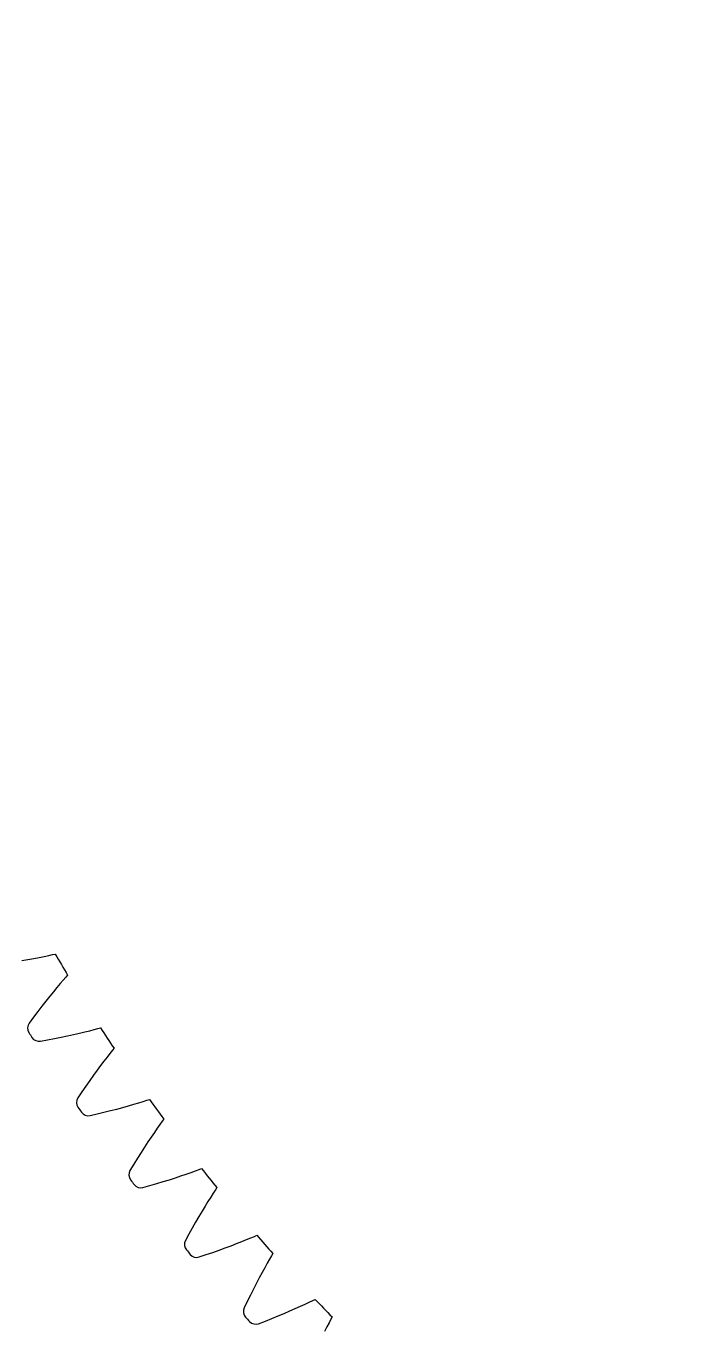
# Model space of a CAD drawing. Header units: millimetres. Extents: x -109 to 109, y -109 to 109.
# Drawn here: x -83.96 to -59.9, y -47.01 to -0.38 of the extents above; entities that cross this region are included whole.
import ezdxf

# ---------------------------------------------------------------- set-up
doc = ezdxf.new("R2010")
doc.units = ezdxf.units.MM

msp = doc.modelspace()

# ---------------------------------------------------------------- linework, layer by layer
at = {"layer": 'outer'}
msp.add_circle((0, 0), 108.759662, dxfattribs=at)
at = {"layer": 'thin_ring_internal'}
for p, q in [((-83.152165, -33.592838), (-83.014871, -33.562801)), ((-83.014871, -33.562801), (-82.92126, -33.541749)), ((-84.11179, -33.776803), (-83.893148, -33.7387)), ((-83.893148, -33.7387), (-83.686188, -33.700617)), ((-83.686188, -33.700617), (-83.492238, -33.663093)), ((-83.492238, -33.663093), (-83.313216, -33.626833)), ((-83.313216, -33.626833), (-83.152165, -33.592838)), ((-82.631709, -34.470549), (-82.738795, -34.595551)), ((-82.539491, -34.364492), (-82.631709, -34.470549)), ((-82.476114, -34.292455), (-82.539491, -34.364492)), ((-82.982455, -34.887411), (-83.115151, -35.050735)), ((-82.85649, -34.735235), (-82.982455, -34.887411)), ((-82.738795, -34.595551), (-82.85649, -34.735235)), ((-83.396554, -35.407445), (-83.543723, -35.599685)), ((-83.253469, -35.224298), (-83.396554, -35.407445)), ((-83.115151, -35.050735), (-83.253469, -35.224298)), ((-83.69441, -35.800635), (-83.848565, -36.009293)), ((-83.543723, -35.599685), (-83.69441, -35.800635)), ((-82.055247, -36.371254), (-81.863253, -36.324747)), ((-81.863253, -36.324747), (-81.686112, -36.280196)), ((-81.686112, -36.280196), (-81.526817, -36.238746)), ((-81.526817, -36.238746), (-81.391069, -36.202353)), ((-81.391069, -36.202353), (-81.298538, -36.176969)), ((-83.443265, -36.657908), (-83.188148, -36.610824)), ((-83.188148, -36.610824), (-82.941479, -36.563478)), ((-82.941479, -36.563478), (-82.70418, -36.515476)), ((-82.70418, -36.515476), (-82.476843, -36.467158)), ((-82.476843, -36.467158), (-82.260212, -36.418924)), ((-82.260212, -36.418924), (-82.055247, -36.371254)), ((-81.067243, -37.221141), (-81.178312, -37.366149)), ((-80.966089, -37.091292), (-81.067243, -37.221141)), ((-80.878905, -36.98106), (-80.966089, -37.091292)), ((-80.818948, -36.906151), (-80.878905, -36.98106)), ((-81.422014, -37.693342), (-81.552107, -37.873152)), ((-81.29706, -37.524021), (-81.422014, -37.693342)), ((-81.178312, -37.366149), (-81.29706, -37.524021)), ((-81.686516, -38.062758), (-81.824582, -38.261637)), ((-81.552107, -37.873152), (-81.686516, -38.062758)), ((-81.965756, -38.46938), (-82.110037, -38.684984)), ((-81.824582, -38.261637), (-81.965756, -38.46938)), ((-81.178149, -39.196366), (-80.94334, -39.137376)), ((-80.94334, -39.137376), (-80.718498, -39.078533)), ((-80.718498, -39.078533), (-80.504345, -39.020273)), ((-80.504345, -39.020273), (-80.30182, -38.963118)), ((-80.30182, -38.963118), (-80.112198, -38.907729)), ((-80.112198, -38.907729), (-79.937321, -38.854985)), ((-79.937321, -38.854985), (-79.780127, -38.806168)), ((-79.780127, -38.806168), (-79.646219, -38.7635)), ((-79.646219, -38.7635), (-79.55497, -38.733838)), ((-81.674998, -39.31404), (-81.422348, -39.255137)), ((-81.422348, -39.255137), (-81.178149, -39.196366)), ((-79.098381, -39.517534), (-79.180341, -39.631703)), ((-79.041973, -39.439917), (-79.098381, -39.517534)), ((-79.490821, -40.079362), (-79.607762, -40.254313)), ((-79.379547, -39.916137), (-79.490821, -40.079362)), ((-79.275344, -39.766118), (-79.379547, -39.916137)), ((-79.180341, -39.631703), (-79.275344, -39.766118)), ((-79.729348, -40.439981), (-79.854791, -40.635636)), ((-79.607762, -40.254313), (-79.729348, -40.439981)), ((-79.983454, -40.840723), (-80.11481, -41.054809)), ((-79.854791, -40.635636), (-79.983454, -40.840723)), ((-80.11481, -41.054809), (-80.248903, -41.276892)), ((-78.629351, -41.537112), (-78.429704, -41.470597)), ((-78.429704, -41.470597), (-78.242864, -41.406446)), ((-78.242864, -41.406446), (-78.070631, -41.345623)), ((-78.070631, -41.345623), (-77.915879, -41.289545)), ((-77.915879, -41.289545), (-77.784101, -41.240693)), ((-77.784101, -41.240693), (-77.694331, -41.206818)), ((-79.785069, -41.885027), (-79.535433, -41.814433)), ((-79.535433, -41.814433), (-79.294232, -41.744364)), ((-79.294232, -41.744364), (-79.062423, -41.674513)), ((-79.062423, -41.674513), (-78.840561, -41.605274)), ((-78.840561, -41.605274), (-78.629351, -41.537112)), ((-77.149039, -41.888265), (-77.201774, -41.968423)), ((-77.46409, -42.379675), (-77.56765, -42.5479)), ((-77.36698, -42.22497), (-77.46409, -42.379675)), ((-77.278334, -42.086281), (-77.36698, -42.22497)), ((-77.201774, -41.968423), (-77.278334, -42.086281)), ((-77.676325, -42.728103), (-77.789141, -42.919227)), ((-77.56765, -42.5479), (-77.676325, -42.728103)), ((-78.024327, -43.331357), (-78.14558, -43.551322)), ((-77.905345, -43.120505), (-78.024327, -43.331357)), ((-77.789141, -42.919227), (-77.905345, -43.120505)), ((-78.14558, -43.551322), (-78.269196, -43.779403)), ((-76.442955, -43.88826), (-76.259302, -43.815486)), ((-76.259302, -43.815486), (-76.090085, -43.746715)), ((-76.090085, -43.746715), (-75.938109, -43.683499)), ((-75.938109, -43.683499), (-75.808747, -43.628568)), ((-75.808747, -43.628568), (-75.72065, -43.590553)), ((-77.777571, -44.3653), (-77.531489, -44.283168)), ((-77.531489, -44.283168), (-77.29381, -44.201953)), ((-77.29381, -44.201953), (-77.065501, -44.121393)), ((-77.065501, -44.121393), (-76.847101, -44.041906)), ((-76.847101, -44.041906), (-76.639291, -43.963992)), ((-76.639291, -43.963992), (-76.442955, -43.88826)), ((-75.144244, -44.245893), (-75.193193, -44.328417)), ((-75.436091, -44.751428), (-75.531712, -44.92429)), ((-75.346284, -44.592373), (-75.436091, -44.751428)), ((-75.264186, -44.44971), (-75.346284, -44.592373)), ((-75.193193, -44.328417), (-75.264186, -44.44971)), ((-75.631885, -45.109353), (-75.735687, -45.305519)), ((-75.531712, -44.92429), (-75.631885, -45.109353)), ((-75.842401, -45.511986), (-75.951444, -45.728144)), ((-75.735687, -45.305519), (-75.842401, -45.511986)), ((-76.062332, -45.953513), (-76.175203, -46.187098)), ((-75.951444, -45.728144), (-76.062332, -45.953513)), ((-74.345874, -46.210871), (-74.165806, -46.129631)), ((-74.165806, -46.129631), (-73.999972, -46.053062)), ((-73.999972, -46.053062), (-73.851102, -45.982843)), ((-73.851102, -45.982843), (-73.724435, -45.921953)), ((-73.724435, -45.921953), (-73.638202, -45.879881)), ((-75.414857, -46.655996), (-75.181213, -46.563811)), ((-75.181213, -46.563811), (-74.956899, -46.472715)), ((-74.956899, -46.472715), (-74.742435, -46.383153)), ((-74.742435, -46.383153), (-74.538474, -46.295655)), ((-74.538474, -46.295655), (-74.345874, -46.210871)), ((-73.076987, -46.592405), (-73.142261, -46.71687)), ((-73.031931, -46.507693), (-73.076987, -46.592405)), ((-75.65685, -46.749488), (-75.414857, -46.655996)), ((-73.217632, -46.863198), (-73.299942, -47.026259)), ((-73.142261, -46.71687), (-73.217632, -46.863198))]:
    msp.add_line(p, q, dxfattribs=at)
for centre, radius, start, end in [((-25.5, 0), 66.5, 210.290682, 211.042651), ((-83.60453, -36.183782), 0.3, 144.434526, 211.912008), ((-25.5, 0), 68.75, 211.912008, 212.087992), ((-25.5, 0), 66.5, 212.957349, 213.709318), ((-83.493118, -36.362079), 0.3, 212.087992, 279.565474), ((-81.858147, -38.847931), 0.3, 147.101193, 214.578675), ((-25.5, 0), 68.75, 214.578675, 214.754659), ((-25.5, 0), 66.5, 215.624016, 216.375984), ((-81.73856, -39.020851), 0.3, 214.754659, 282.232141), ((-79.989706, -41.427943), 0.3, 149.767859, 217.245341), ((-25.5, 0), 66.5, 218.290682, 219.042651), ((-25.5, 0), 68.75, 217.245341, 217.421325), ((-79.862203, -41.595112), 0.3, 217.421325, 284.898807), ((-78.003251, -43.918232), 0.3, 152.434526, 219.912008), ((-25.5, 0), 66.5, 220.957349, 221.709318), ((-25.5, 0), 68.75, 219.912008, 220.087992), ((-77.868109, -44.079288), 0.3, 220.087992, 287.565474), ((-25.5, 0), 66.5, 223.624016, 224.375984), ((-75.903087, -46.313404), 0.3, 155.101193, 222.578675), ((-25.5, 0), 68.75, 222.578675, 222.754659), ((-75.760598, -46.467998), 0.3, 222.754659, 290.232141)]:
    msp.add_arc(centre, radius, start, end, dxfattribs=at)

doc.saveas('drawing.dxf')
